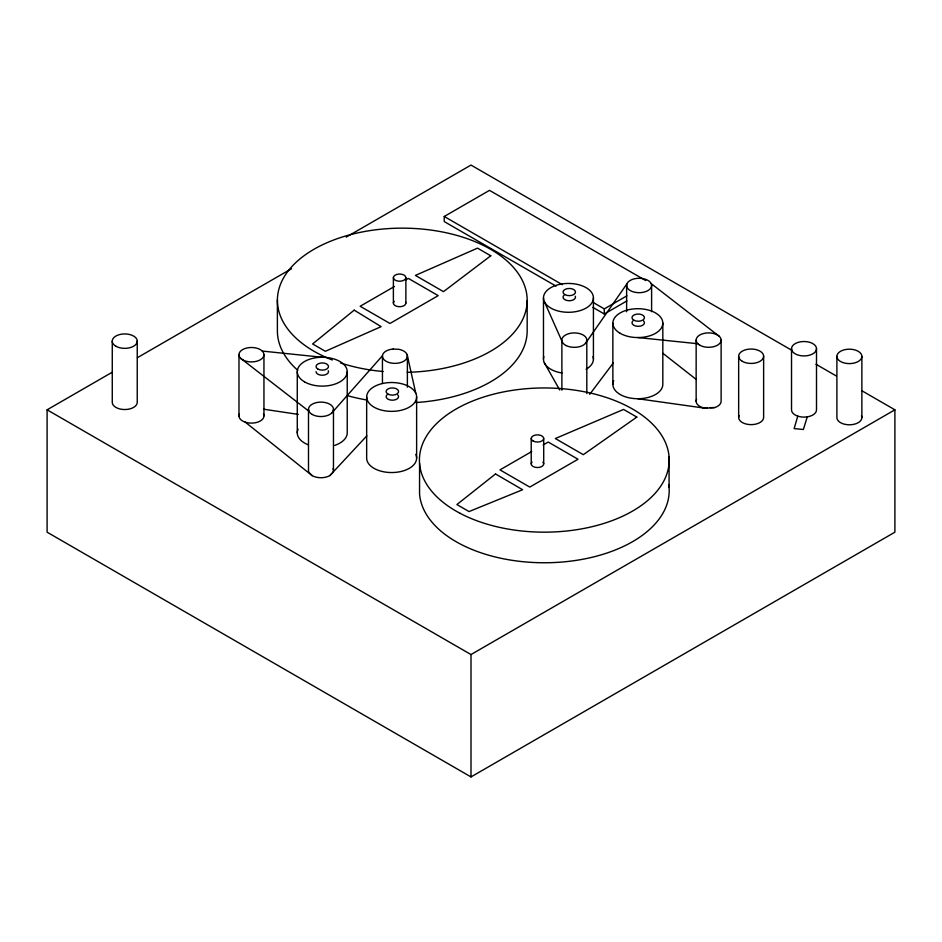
<?xml version="1.0" encoding="UTF-8"?>
<svg xmlns="http://www.w3.org/2000/svg" width="942" height="942" viewBox="0 0 942 942"><rect width="100%" height="100%" fill="white"/><g stroke="black" fill="none" stroke-linecap="round" stroke-linejoin="round"><path stroke-width="1.41" d="M333.468 409.299L333.468 470.482L333.068 472.354L329.865 475.592A12.493 7.206 0 0 1 312.202 475.651L308.941 472.425A12.493 7.206 0 0 1 308.493 470.564L308.493 409.37M626.618 285.52L627.031 283.648A12.493 7.206 0 0 1 647.083 279.927A12.493 7.206 0 0 1 644.458 291.996A12.493 7.206 0 0 1 626.618 285.52L626.618 311.743M797.768 416.152L794.13 428.598L803.373 429.493L807.247 416.882M585.524 343.347L627.019 283.683M589.692 394.368L613.36 362.905M331.831 412.902L382.44 355.758L382.44 383.429M329.865 475.592L366.827 435.863M861.8 390.706L894.9 409.817L894.9 532.183L471 776.926L47.1 532.183L47.1 409.817L112.027 372.337M137.485 357.63L291.514 268.705M346.244 237.101L471 165.074L791.786 350.283M556.027 286.121L444.235 221.582L444.235 216.483L489.499 190.355L645.753 280.563M394.427 286.486L360.162 306.268L389.964 323.471L438.195 295.635L408.381 278.42L405.849 279.892M592.871 302.288L604.305 308.894L626.925 295.823M592.871 307.386L604.305 313.992L626.925 300.922M531.712 451.559L499.978 469.881L529.781 487.085L578.011 459.249L548.209 442.033L543.134 444.965M47.1 409.817L471 654.549L894.9 409.817M703.097 407.698L707.348 407.674M710.174 407.662L714.425 407.639M637.84 398.737L705.476 408.263L714.943 407.509A12.493 7.206 0 0 0 721.125 401.245L721.125 340.062M637.84 337.542L697.857 343.736M262.241 351.072L322.246 357.265M263.501 409.193L298.284 414.398M705.476 408.263L702.449 407.556A12.493 7.206 0 0 1 696.55 399.455M815.972 364.248L836.343 376.011M444.235 216.483L562.374 284.696M651.158 283.577L719.417 336.459M240.681 358.349L308.941 411.242M662.756 353.191L696.291 379.496M245.273 422.157L312.202 475.651M544.323 362.788L559.736 390.012M544.323 301.605L562.504 342.417M407.144 354.71L415.775 393.214M861.871 356.406A12.493 7.206 0 0 1 843.137 362.646A12.493 7.206 0 0 1 843.137 350.153A12.493 7.206 0 0 1 861.871 356.406L861.871 417.589M836.896 356.406L836.896 417.589A12.493 7.206 0 0 0 851.015 424.736A12.493 7.206 0 0 0 861.447 415.716M816.502 348.728A12.493 7.206 0 0 1 797.768 354.969A12.493 7.206 0 0 1 797.768 342.488A12.493 7.206 0 0 1 816.502 348.728L816.502 409.911A12.493 7.206 0 0 1 804.021 417.118A12.493 7.206 0 0 1 791.527 409.911L791.527 348.728M763.632 356.229L763.632 417.412A12.493 7.206 0 0 1 749.514 424.571A12.493 7.206 0 0 1 739.081 415.552M738.658 356.229L738.658 417.412M696.15 340.144L696.15 401.327M669.067 456.717L669.067 487.308M662.827 323.13L662.827 384.312A24.975 14.424 0 0 1 634.59 398.607A24.975 14.424 0 0 1 613.713 380.58M651.605 285.438L651.605 311.661M612.865 323.13L612.865 384.312M604.305 308.894L604.305 313.992M593.425 297.872A24.975 14.424 0 0 1 555.957 310.354A24.975 14.424 0 0 1 555.957 285.379A24.975 14.424 0 0 1 593.425 297.872L593.425 359.055M586.807 339.685L586.807 393.591M561.879 340.568L561.879 390.106M543.711 438.454L543.711 463.947M543.475 297.872L543.475 359.055M531.217 438.454L531.217 463.947M527.167 300.675L527.167 331.266A124.897 72.11 0 0 1 415.728 402.54M471 654.549L471 776.926M419.555 463.417L419.555 494.008A124.897 72.11 0 0 0 552.424 562.61A124.897 72.11 0 0 0 668.761 484.635M416.623 396.947A24.975 14.424 0 0 1 379.155 409.429A24.975 14.424 0 0 1 379.155 384.454A24.975 14.424 0 0 1 416.623 396.947L416.623 458.13M407.38 356.582L407.38 387.174M405.872 277.619A6.241 3.603 0 0 1 396.5 280.751A6.241 3.603 0 0 1 396.5 274.499A6.241 3.603 0 0 1 405.872 277.619L405.872 303.124M393.379 277.619L393.379 303.124M366.662 396.947L366.662 458.13A24.975 14.424 0 0 0 394.91 472.425A24.975 14.424 0 0 0 415.775 454.397M347.233 371.69L347.233 432.873A24.975 14.424 0 0 1 334.74 445.366M297.272 371.69L297.272 432.873M277.384 299.839L277.384 330.43A124.897 72.11 0 0 0 297.743 370.312M263.948 354.675L263.948 415.858M238.974 354.745L238.974 415.94M137.238 341.145L137.238 402.328A12.493 7.206 0 0 1 124.744 409.535A12.493 7.206 0 0 1 112.263 402.328L112.263 341.145M397.76 394.816A6.241 3.603 0 0 1 392.355 400.22A6.241 3.603 0 0 1 386.95 394.816M333.032 468.621A12.493 7.206 0 0 1 333.468 470.482M308.375 444.86A24.975 14.424 0 0 1 298.119 429.14M328.311 370.689A6.241 3.603 0 0 1 323.094 375.199A6.241 3.603 0 0 1 316.029 371.619M263.501 413.985A12.493 7.206 0 0 1 251.526 423.111A12.493 7.206 0 0 1 239.374 414.068M643.633 320.939A6.241 3.603 0 0 1 638.229 326.344A6.241 3.603 0 0 1 632.812 320.939M593.048 356.547A24.975 14.424 0 0 1 586.112 369.252M561.985 372.985A24.975 14.424 0 0 1 543.852 356.547M575.303 296.212A6.241 3.603 0 0 1 568.462 300.722A6.241 3.603 0 0 1 563.869 295.341M405.661 302.182A6.241 3.603 0 0 1 398.807 306.692A6.241 3.603 0 0 1 394.215 301.31M542.875 462.145A6.241 3.603 0 0 1 537.47 467.55A6.241 3.603 0 0 1 532.053 462.145M332.314 359.985A124.897 72.11 0 0 1 325.308 243.472A124.897 72.11 0 0 1 519.525 275.417A124.897 72.11 0 0 1 407.191 372.314M383.135 371.513A124.897 72.11 0 0 1 340.474 362.917M366.414 399.926A124.897 72.11 0 0 1 347.021 395.522M354.192 310.142L312.614 343.948L325.343 351.295L381.133 326.65L354.192 310.142M495.527 473.956L456.905 504.547L469.045 511.565L522.61 489.734L495.527 473.956M490.77 255.788L443.482 291.643L415.398 275.417L477.523 248.135L490.77 255.788M636.827 417.082L583.31 454.68L555.344 438.536L623.58 409.429L636.827 417.082M393.179 349.07L392.378 349.105A12.493 7.206 0 0 0 384.289 359.962A12.493 7.206 0 0 0 404.719 360.633A12.493 7.206 0 0 0 398.831 349.317L393.179 349.07M312.202 414.456A12.493 7.206 0 0 0 333.068 411.159A12.493 7.206 0 0 0 317.69 402.375A12.493 7.206 0 0 0 312.202 414.456M304.584 381.887A24.975 14.424 0 0 0 346.373 375.422A24.975 14.424 0 0 0 315.782 357.76A24.975 14.424 0 0 0 304.584 381.887M242.671 359.832A12.493 7.206 0 0 0 263.536 356.535A12.493 7.206 0 0 0 248.158 347.751A12.493 7.206 0 0 0 242.671 359.832M620.177 333.327A24.975 14.424 0 0 0 661.979 326.862A24.975 14.424 0 0 0 631.376 309.2A24.975 14.424 0 0 0 620.177 333.327M699.859 345.231A12.493 7.206 0 0 0 720.712 341.934A12.493 7.206 0 0 0 705.334 333.15A12.493 7.206 0 0 0 699.859 345.231M566.071 345.537A12.493 7.206 0 0 0 586.583 341.569A12.493 7.206 0 0 0 570.369 333.291A12.493 7.206 0 0 0 566.071 345.537M742.308 361.328A12.493 7.206 0 0 0 763.208 358.101A12.493 7.206 0 0 0 747.913 349.27A12.493 7.206 0 0 0 742.308 361.328M115.913 346.244A12.493 7.206 0 0 0 136.814 343.006A12.493 7.206 0 0 0 121.518 334.175A12.493 7.206 0 0 0 115.913 346.244M633.813 320.198A6.241 3.603 0 0 0 644.257 318.573A6.241 3.603 0 0 0 636.615 314.157A6.241 3.603 0 0 0 633.813 320.198M564.859 294.599A6.241 3.603 0 0 0 575.303 292.986A6.241 3.603 0 0 0 567.661 288.57A6.241 3.603 0 0 0 564.859 294.599M387.939 394.074A6.241 3.603 0 0 0 398.384 392.449A6.241 3.603 0 0 0 390.742 388.033A6.241 3.603 0 0 0 387.939 394.074M317.866 369.076A6.241 3.603 0 0 0 328.311 367.462A6.241 3.603 0 0 0 320.657 363.047A6.241 3.603 0 0 0 317.866 369.076M533.054 440.997A6.241 3.603 0 0 0 543.499 439.384A6.241 3.603 0 0 0 535.845 434.968A6.241 3.603 0 0 0 533.054 440.997M460.191 513.366A124.897 72.11 0 0 0 666.312 475.475A124.897 72.11 0 0 0 506.419 391.354A124.897 72.11 0 0 0 460.191 513.366"/></g></svg>
